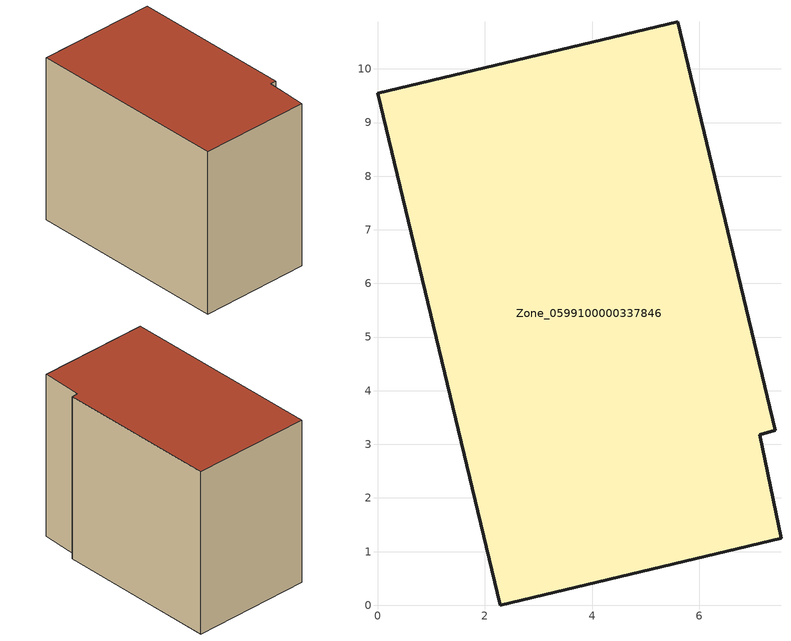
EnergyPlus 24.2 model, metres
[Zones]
Zone_0599100000337846
 floor ground (C_G): 7.42,3.26 7.13,3.18 7.52,1.25 2.29,0 0,9.55 5.6,10.88 z0
 wall outside (C_F): 7.42,3.26 5.6,10.88 0,9.55 2.29,0 7.52,1.25 7.13,3.18 7.42,3.26 z0:8.07
 roof outside (C_R): 7.13,3.18 7.42,3.26 5.6,10.88 0,9.55 2.29,0 7.52,1.25 z8.07
[BUILDING]
Pand.0599100000337846: North Axis=0; Terrain=City; Loads Convergence Tolerance Value=0.04; Temperature Convergence Tolerance Value=0.4; Solar Distribution=FullExterior; Maximum Number of Warmup Days=25; Minimum Number of Warmup Days=1
[Site:Location]
Rotterdam.The.Hague.AP_ZH_NLD Design_Conditions: Latitude=51.96; Longitude=4.45; Time Zone=1; Elevation=-4.5
[SITE:GROUNDTEMPERATURE:BUILDINGSURFACE]
18, 18, 18, 18, 18, 18, 18, 18, 18, 18, 18, 18
[MATERIAL] Thermal Absorptance=0.9; Solar Absorptance=0.7; Visible Absorptance=0.7
Name | Roughness | Thickness | Conductivity | Density | Specific Heat
G.TI.1975-1991 | MediumSmooth | 0.15 | 0.288461 | 540 | 1210
F.TI.1975-1991 | Rough | 0.3 | 0.230769 | 1920 | 840
R.TI.1975-1991 | MediumRough | 0.2 | 0.153846 | 1500 | 1000
[CONSTRUCTION]
C_G: G.TI.1975-1991
C_F: F.TI.1975-1991
C_R: R.TI.1975-1991
[ZONE]
Zone_0599100000337846: Type=1; Multiplier=1; Ceiling Height=Autocalculate; Volume=Autocalculate; Floor Area=autocalculate; Part of Total Floor Area=Yes
[ZONEINFILTRATION:DESIGNFLOWRATE]
Infil_Zone_0599100000337846: Zone or ZoneList or Space or SpaceList=Zone_0599100000337846; Schedule=AlwaysOn; Design Flow Rate Calculation Method=Flow/Area; Flow Rate per Floor Area=0.003; Constant Term Coefficient=1; Temperature Term Coefficient=0; Velocity Term Coefficient=0; Velocity Squared Term Coefficient=0
[HVACTEMPLATE:ZONE:IDEALLOADSAIRSYSTEM]
Zone_0599100000337846: Maximum Heating Supply Air Temperature=50; Minimum Cooling Supply Air Temperature=13; Maximum Heating Supply Air Humidity Ratio=0.0156; Minimum Cooling Supply Air Humidity Ratio=0.0077; Heating Limit=NoLimit; Cooling Limit=NoLimit; Dehumidification Control Type=ConstantSensibleHeatRatio; Cooling Sensible Heat Ratio=0.7; Dehumidification Setpoint=60; Humidification Control Type=None; Humidification Setpoint=30; Outdoor Air Method=None; Outdoor Air Flow Rate per Person=0.00944; Outdoor Air Flow Rate per Zone Floor Area=0; Outdoor Air Flow Rate per Zone=0; Demand Controlled Ventilation Type=None; Outdoor Air Economizer Type=NoEconomizer; Heat Recovery Type=None; Sensible Heat Recovery Effectiveness=0.7; Latent Heat Recovery Effectiveness=0.65
[ZONECONTROL:THERMOSTAT]
ThermostatControl_Zone_0599100000337846: Zone or ZoneList=Zone_0599100000337846; Control Type Schedule=DualSetpointControlType; Control 1=Thermostat_Zone_0599100000337846; Temperature Difference Between Cutout And Setpoint=0
[THERMOSTATSETPOINT:DUALSETPOINT]
Thermostat_Zone_0599100000337846: Heating Setpoint Temperature Schedule=HeatingSetpoint_Zone_0599100000337846; Cooling Setpoint Temperature Schedule=CoolingSetpoint_Zone_0599100000337846
[SCHEDULE:COMPACT]
HeatingSetpoint_Zone_0599100000337846: Through: 12/31, For: AllDays, Until: 24:00, 21
CoolingSetpoint_Zone_0599100000337846: Through: 12/31, For: AllDays, Until: 24:00, 24
DualSetpointControlType: Through: 12/31, For: AllDays, Until: 24:00, 4
AlwaysOn: Through: 12/31, For: AllDays, Until: 24:00, 1
